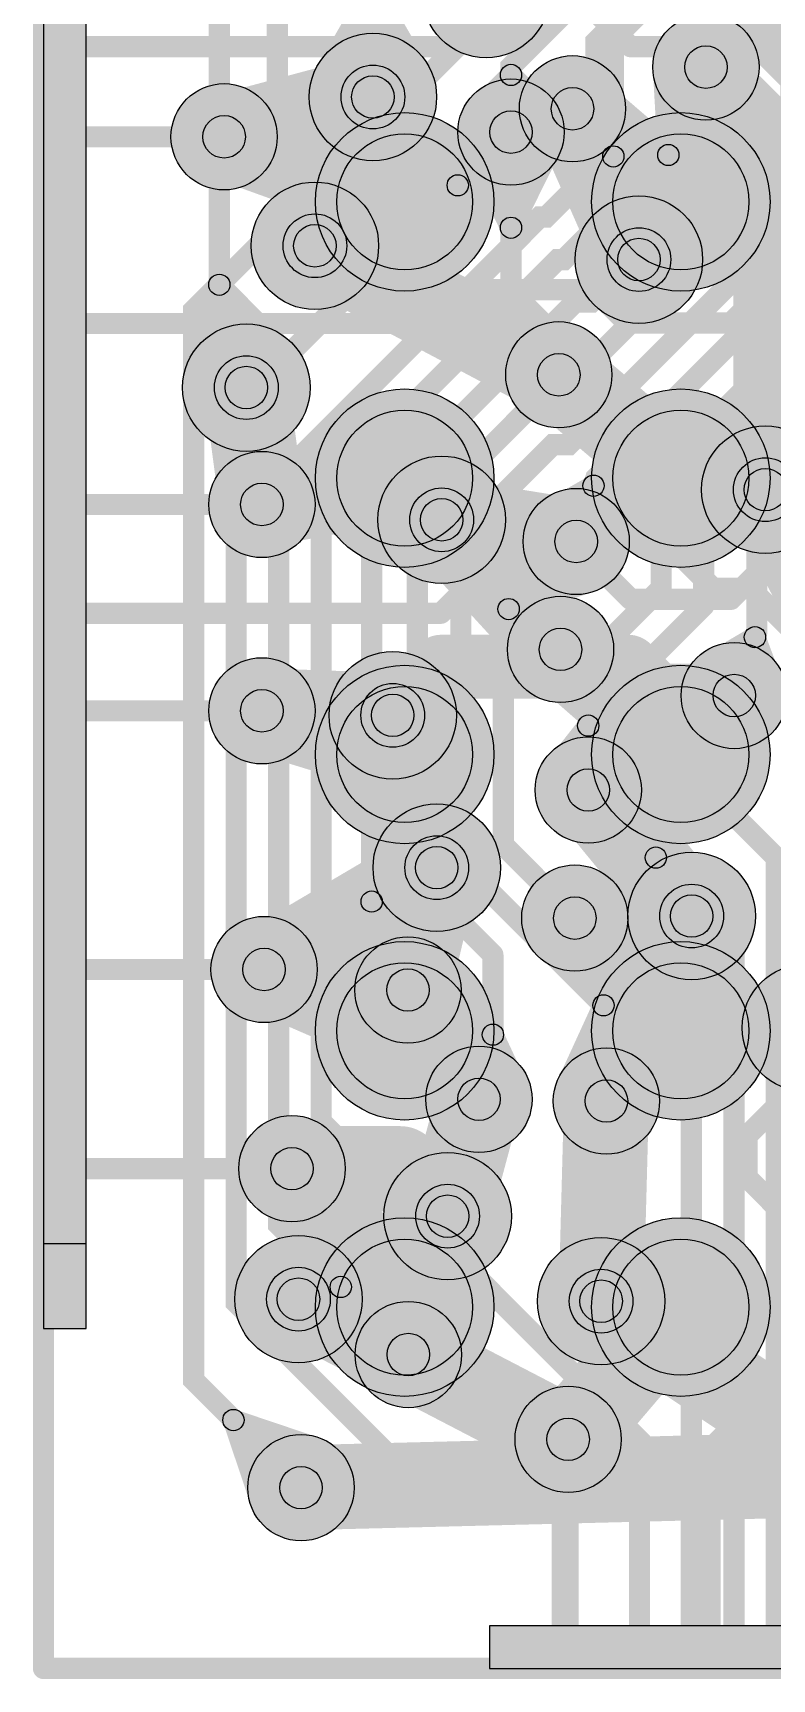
# Model space of a CAD drawing. Extents: x -8.7 to 8.7, y -8.7 to 8.7.
# Drawn here: x -8.675 to -6.935, y -8.675 to -4.803 of the extents above; entities that cross this region are included whole.
import ezdxf

# ---------------------------------------------------------------- set-up
doc = ezdxf.new("R2010")
doc.units = 0
doc.header["$MEASUREMENT"] = 0
doc.layers.get('0').update_dxf_attribs({"color": 1, "linetype": 'CONTINUOUS'})
for name, color, linetype in [('BOTTOMSOLDERMASK', 111, 'CONTINUOUS'), ('DRILL_1', 232, 'CONTINUOUS'), ('DRILL_2', 3, 'CONTINUOUS'), ('DRILL_3', 254, 'CONTINUOUS'), ('ETCHBACK_L01', 22, 'CONTINUOUS'), ('L01', 3, 'CONTINUOUS'), ('L02', 241, 'CONTINUOUS'), ('L03', 151, 'CONTINUOUS'), ('L04', 1, 'CONTINUOUS')]:
    doc.layers.add(name, color=color, linetype=linetype)

# ---------------------------------------------------------------- blocks, each defined once
blk = doc.blocks.new('_DCODE_19')
h = blk.add_hatch(color=256)
edge = h.paths.add_edge_path()
edge.add_arc((0, 0), 0.16, 0, 360)
blk.add_circle((0, 0), 0.16)
blk = doc.blocks.new('_DCODE_20')
h = blk.add_hatch(color=256)
edge = h.paths.add_edge_path()
edge.add_arc((0, 0), 0.05, 0, 360)
blk.add_circle((0, 0), 0.05)
blk = doc.blocks.new('_DCODE_21')
h = blk.add_hatch(color=256)
edge = h.paths.add_edge_path()
edge.add_arc((0, 0), 0.075, 0, 360)
blk.add_circle((0, 0), 0.075)
blk = doc.blocks.new('_DCODE_24')
h = blk.add_hatch(color=256)
edge = h.paths.add_edge_path()
edge.add_arc((0, 0), 0.025, 0, 360)
blk.add_circle((0, 0), 0.025)
blk = doc.blocks.new('_DCODE_23')
h = blk.add_hatch(color=256)
edge = h.paths.add_edge_path()
edge.add_arc((0, 0), 0.125, 0, 360)
blk.add_circle((0, 0), 0.125)
blk = doc.blocks.new('_DCODE_40')
h = blk.add_hatch(color=256)
edge = h.paths.add_edge_path()
edge.add_arc((0, 0), 0.15, 0, 360)
blk.add_circle((0, 0), 0.15)
blk = doc.blocks.new('_DCODE_47')
h = blk.add_hatch(color=256)
edge = h.paths.add_edge_path()
edge.add_arc((0, 0), 0.21, 0, 360)
blk.add_circle((0, 0), 0.21)

msp = doc.modelspace()

# ---------------------------------------------------------------- hatches: boundary and pattern name
at = {"layer": 'BOTTOMSOLDERMASK'}
for points in [[(-8.55, 7.65), (-8.65, 7.65), (-8.65, -7.65), (-8.55, -7.65)], [(7.85, -8.55), (-7.6, -8.55), (-7.6, -8.65), (7.85, -8.65)]]:
    msp.add_hatch(color=256, dxfattribs=at).paths.add_polyline_path(points)
at = {"layer": 'ETCHBACK_L01'}
for points in [[(-8.55, 7.65), (-8.65, 7.65), (-8.65, -7.85), (-8.55, -7.85)], [(7.6, -8.55), (-7.6, -8.55), (-7.6, -8.65), (7.6, -8.65)]]:
    msp.add_hatch(color=256, dxfattribs=at).paths.add_polyline_path(points)

# ---------------------------------------------------------------- linework, layer by layer
at = {"layer": 'BOTTOMSOLDERMASK'}
for points in [[(-8.55, 7.65), (-8.65, 7.65), (-8.65, -7.65), (-8.55, -7.65)], [(7.85, -8.55), (-7.6, -8.55), (-7.6, -8.65), (7.85, -8.65)]]:
    msp.add_lwpolyline(points, close=True, dxfattribs=at)
at = {"layer": 'ETCHBACK_L01'}
for points in [[(-8.55, 7.65), (-8.65, 7.65), (-8.65, -7.85), (-8.55, -7.85)], [(7.6, -8.55), (-7.6, -8.55), (-7.6, -8.65), (7.6, -8.65)]]:
    msp.add_lwpolyline(points, close=True, dxfattribs=at)
at = {"layer": 'L01', "const_width": 0.05}
for points in [[(-8.65, -8.65), (-8.65, 8.65)], [(-8.203, -8.06566), (-8.29653, -7.97213), (-8.29653, -5.45497), (-7.09432, -4.25276), (-7.09432, -4.14373), (-6.97783, -4.02724), (-6.75768, -4.02724), (-6.64881, -3.91837), (-6.50209, -3.91837)], [(-7.54971, -4.90146), (-7.54971, -4.88155), (-7.0954, -4.42724), (-6.81146, -4.42724), (-6.54693, -4.16271), (-6.47142, -4.16271)], [(-7.95041, -7.75253), (-8.09653, -7.60641), (-8.09653, -5.85066), (-7.48178, -5.23591), (-7.46689, -5.23591), (-7.40829, -5.17733), (-7.34971, -5.11875), (-7.34971, -4.82299), (-7.05396, -4.52724), (-6.77002, -4.52724), (-6.52507, -4.28229), (-6.47142, -4.28229)], [(-7.87772, -6.84591), (-7.87772, -5.91473), (-7.3989, -5.43591), (-7.36094, -5.43591), (-6.89086, -4.96583), (-6.89086, -4.93406), (-6.49395, -4.53715), (-6.47443, -4.53715)], [(-7.33192, -7.09016), (-7.66782, -6.75426), (-7.66782, -5.98771), (-7.45104, -5.77093), (-7.41308, -5.77093), (-6.69086, -5.04871), (-6.69086, -5.03426), (-6.37097, -4.71437), (-6.36564, -4.71437)], [(-7.35549, -5.86778), (-7.34964, -5.84893), (-6.59086, -5.09015), (-6.59086, -5.0779), (-6.31824, -4.80528), (-6.30894, -4.80528)], [(-6.79086, -5.00727), (-7.45452, -5.67093)], [(-7.17936, -5.08984), (-7.42542, -5.3359), (-7.44033, -5.3359), (-7.99653, -5.8921), (-7.99653, -7.36392), (-7.24728, -8.11317), (-7.24728, -8.65)], [(-6.49086, -5.13159), (-7.19618, -5.83691)], [(-7.67492, -5.16112), (-8.19653, -5.68273), (-8.19653, -7.78927), (-7.841, -8.14481), (-7.5775, -8.14481), (-7.42908, -8.29325), (-7.42911, -8.64347)], [(-6.39086, -5.17303), (-7.09617, -5.87834)], [(-6.29086, -5.21447), (-6.97097, -5.89458)], [(-7.49248, -5.67093), (-7.77041, -5.94886)], [(-7.45452, -5.67093), (-7.49248, -5.67093)], [(-7.19618, -5.83691), (-7.19618, -6.10908)], [(-7.09617, -5.87834), (-7.09617, -6.15052)], [(-6.97097, -5.89458), (-6.97097, -6.21137)], [(-7.77041, -5.94886), (-7.77041, -6.79311)], [(-7.19618, -6.10908), (-7.36781, -6.28071)], [(-7.55528, -6.15803), (-7.56782, -6.17057), (-7.56782, -6.71282), (-7.12505, -7.15559), (-7.12505, -8.65)], [(-7.09617, -6.15052), (-7.22417, -6.27852)], [(-6.97097, -6.21137), (-6.97545, -6.22401)], [(-7.36781, -6.28071), (-7.36781, -6.4321)], [(-7.22417, -6.27852), (-7.22417, -6.44423)], [(-7.22417, -6.44423), (-6.92505, -6.74335)], [(-7.20871, -6.74255), (-7.02505, -6.92621), (-7.02505, -8.65)], [(-6.92505, -6.74335), (-6.92505, -8.65)], [(-7.77041, -6.79311), (-7.59231, -6.97121)], [(-7.59231, -6.97121), (-7.59231, -7.15914)], [(8.65, -8.65), (-8.65, -8.65)]]:
    msp.add_lwpolyline(points, dxfattribs=at)
at = {"layer": 'L01', "const_width": 0.025}
for points in [[(-7.53721, -4.90146, 1), (-7.56221, -4.90146, 1)], [(-7.16686, -5.08984, 1), (-7.19186, -5.08984, 1)], [(-7.66242, -5.16112, 1), (-7.68742, -5.16112, 1)], [(-7.47998, -5.67093, 1), (-7.50498, -5.67093, 1)], [(-7.47998, -5.67093, 1), (-7.50498, -5.67093, 1)], [(-7.44202, -5.67093, 1), (-7.46702, -5.67093, 1)], [(-7.44202, -5.67093, 1), (-7.46702, -5.67093, 1)], [(-7.34299, -5.86778, 1), (-7.36799, -5.86778, 1)], [(-7.18368, -5.83691, 1), (-7.20868, -5.83691, 1)], [(-7.18368, -5.83691, 1), (-7.20868, -5.83691, 1)], [(-7.08367, -5.87834, 1), (-7.10867, -5.87834, 1)], [(-6.95847, -5.89458, 1), (-6.98347, -5.89458, 1)], [(-6.95847, -5.89458, 1), (-6.98347, -5.89458, 1)], [(-7.75791, -5.94886, 1), (-7.78291, -5.94886, 1)], [(-7.75791, -5.94886, 1), (-7.78291, -5.94886, 1)], [(-7.18368, -6.10908, 1), (-7.20868, -6.10908, 1)], [(-7.18368, -6.10908, 1), (-7.20868, -6.10908, 1)], [(-7.54278, -6.15803, 1), (-7.56778, -6.15803, 1)], [(-7.08367, -6.15052, 1), (-7.10867, -6.15052, 1)], [(-6.95847, -6.21137, 1), (-6.98347, -6.21137, 1)], [(-6.95847, -6.21137, 1), (-6.98347, -6.21137, 1)], [(-6.96295, -6.22401, 1), (-6.98795, -6.22401, 1)], [(-7.35531, -6.28071, 1), (-7.38031, -6.28071, 1)], [(-7.35531, -6.28071, 1), (-7.38031, -6.28071, 1)], [(-7.21167, -6.27852, 1), (-7.23667, -6.27852, 1)], [(-7.35531, -6.4321, 1), (-7.38031, -6.4321, 1)], [(-7.21167, -6.44423, 1), (-7.23667, -6.44423, 1)], [(-7.19621, -6.74255, 1), (-7.22121, -6.74255, 1)], [(-6.91255, -6.74335, 1), (-6.93755, -6.74335, 1)], [(-7.75791, -6.79311, 1), (-7.78291, -6.79311, 1)], [(-7.75791, -6.79311, 1), (-7.78291, -6.79311, 1)], [(-7.86522, -6.84591, 1), (-7.89022, -6.84591, 1)], [(-7.57981, -6.97121, 1), (-7.60481, -6.97121, 1)], [(-7.57981, -6.97121, 1), (-7.60481, -6.97121, 1)], [(-7.31942, -7.09016, 1), (-7.34442, -7.09016, 1)], [(-7.57981, -7.15914, 1), (-7.60481, -7.15914, 1)], [(-7.93791, -7.75253, 1), (-7.96291, -7.75253, 1)], [(-8.1905, -8.06566, 1), (-8.2155, -8.06566, 1)], [(-8.6375, -8.65, 1), (-8.6625, -8.65, 1)], [(-8.6375, -8.65, 1), (-8.6625, -8.65, 1)], [(-7.41661, -8.64347, 1), (-7.44161, -8.64347, 1)], [(-7.23478, -8.65, 1), (-7.25978, -8.65, 1)], [(-7.11255, -8.65, 1), (-7.13755, -8.65, 1)], [(-7.01255, -8.65, 1), (-7.03755, -8.65, 1)], [(-6.91255, -8.65, 1), (-6.93755, -8.65, 1)]]:
    msp.add_lwpolyline(points, format="xyb", close=True, dxfattribs=at)
at = {"layer": 'L01'}
for points in [[(-7.10393, -4.76494), (-6.98754, -4.75205), (-6.97283, -4.89604), (-6.95994, -4.77965)], [(-7.63483, -4.9531), (-7.56763, -4.88403), (-7.46459, -4.9531), (-7.53179, -4.88403)], [(-7.00976, -4.97809), (-7.16314, -5.10886), (-7.21566, -4.89001), (-7.20432, -5.09125)], [(-7.52293, -5.1516), (-7.66928, -5.18548), (-7.6654, -5.00913), (-7.69928, -5.15548)], [(-7.45502, -5.89578), (-7.36788, -5.84607), (-7.28929, -5.9472), (-7.33299, -5.85689)], [(-7.35628, -6.11739), (-7.5473, -6.18172), (-7.51464, -5.95903), (-7.57897, -6.15005)], [(-6.95203, -6.21525), (-6.91294, -6.31977), (-6.98812, -6.20246), (-7.08433, -6.25899)], [(-7.34818, -6.41661), (-7.27458, -6.5099), (-7.38744, -6.41661), (-7.46104, -6.5099)], [(-7.24935, -6.54355), (-7.18502, -6.73457), (-7.40771, -6.70191), (-7.21669, -6.76624)], [(-7.91699, -7.04518), (-7.90266, -6.84413), (-7.7098, -6.96017), (-7.86122, -6.82713)], [(-7.43867, -7.26294), (-7.35464, -7.07974), (-7.21482, -7.2561), (-7.30987, -7.07837)], [(-7.56964, -7.1486), (-7.51737, -7.26102), (-7.60863, -7.1402), (-7.70256, -7.22112)], [(-7.90977, -7.95153), (-7.9741, -7.76051), (-7.75141, -7.79317), (-7.94243, -7.72884)], [(-8.16236, -8.26466), (-8.22669, -8.07364), (-8.004, -8.1063), (-8.19502, -8.04197)]]:
    msp.add_solid(points, dxfattribs=at)
at = {"layer": 'L02'}
for points, const_width in [([(-8.65, -8.65), (-8.65, 8.65)], 0.05), ([(-7.30884, -5.09314), (-7.30884, -4.81809), (-7.08184, -4.59109), (-7.08184, -4.32278), (-7.1558, -4.24882), (-7.1558, -3.44215)], 0.05), ([(-8.2134, -3.69464), (-8.2134, -4.16326), (-8.01682, -4.35984), (-8.01682, -4.51843), (-8.23622, -4.73783), (-8.23622, -5.3951)], 0.05), ([(-8.09971, -4.74276), (-8.09971, -5.14431)], 0.05), ([(-7.09086, -4.88297), (-6.951, -5.02283)], 0.15), ([(-6.951, -5.02283), (-6.951, -5.87706)], 0.15), ([(-8.09971, -5.14431), (-8.01122, -5.30332)], 0.05), ([(-7.54971, -5.26091), (-7.54971, -5.41015), (-7.176, -5.78386), (-7.176, -6.00663), (-7.07359, -6.10904), (-6.98673, -6.10904), (-6.7996, -6.29617), (-6.7996, -6.96795), (-6.85523, -7.14295)], 0.05), ([(-7.39618, -5.99893), (-7.71282, -5.94792)], 0.2), ([(-7.828, -6.40787), (-7.71344, -6.29331)], 0.15), ([(-7.71344, -6.29331), (-7.27406, -6.29331)], 0.15), ([(-7.27406, -6.29331), (-7.206, -6.36137)], 0.15), ([(-7.206, -6.36137), (-7.02416, -6.36137)], 0.15), ([(-7.36781, -6.58345), (-7.12444, -6.88007)], 0.2), ([(-7.79231, -7.05407), (-7.72444, -6.76624)], 0.2), ([(-7.62505, -7.31109), (-7.69885, -7.58609)], 0.2), ([(-7.33758, -7.78607), (-7.32505, -7.31505)], 0.2), ([(-7.79131, -7.91163), (-8.04994, -7.78134)], 0.2), ([(-8.0439, -8.22476), (-6.47771, -8.18554)], 0.2), ([(8.65, -8.65), (-8.65, -8.65)], 0.05)]:
    msp.add_lwpolyline(points, dxfattribs=dict(at, const_width=const_width))
for points, const_width in [([(-7.05336, -4.88297, 1), (-7.12836, -4.88297, 1)], 0.075), ([(-6.9135, -5.02283, 1), (-6.9885, -5.02283, 1)], 0.075), ([(-6.9135, -5.02283, 1), (-6.9885, -5.02283, 1)], 0.075), ([(-7.29634, -5.09314, 1), (-7.32134, -5.09314, 1)], 0.025), ([(-8.08721, -5.14431, 1), (-8.11221, -5.14431, 1)], 0.025), ([(-7.53721, -5.26091, 1), (-7.56221, -5.26091, 1)], 0.025), ([(-7.99872, -5.30332, 1), (-8.02372, -5.30332, 1)], 0.025), ([(-8.22372, -5.3951, 1), (-8.24872, -5.3951, 1)], 0.025), ([(-6.9135, -5.87706, 1), (-6.9885, -5.87706, 1)], 0.075), ([(-7.66282, -5.94792, 1), (-7.76282, -5.94792, 1)], 0.1), ([(-7.34618, -5.99893, 1), (-7.44618, -5.99893, 1)], 0.1), ([(-7.67594, -6.29331, 1), (-7.75094, -6.29331, 1)], 0.075), ([(-7.23656, -6.29331, 1), (-7.31156, -6.29331, 1)], 0.075), ([(-7.1685, -6.36137, 1), (-7.2435, -6.36137, 1)], 0.075), ([(-7.1685, -6.36137, 1), (-7.2435, -6.36137, 1)], 0.075), ([(-6.98666, -6.36137, 1), (-7.06166, -6.36137, 1)], 0.075), ([(-7.7905, -6.40787, 1), (-7.8655, -6.40787, 1)], 0.075), ([(-7.31781, -6.58345, 1), (-7.41781, -6.58345, 1)], 0.1), ([(-7.67444, -6.76624, 1), (-7.77444, -6.76624, 1)], 0.1), ([(-7.07444, -6.88007, 1), (-7.17444, -6.88007, 1)], 0.1), ([(-7.74231, -7.05407, 1), (-7.84231, -7.05407, 1)], 0.1), ([(-7.57505, -7.31109, 1), (-7.67505, -7.31109, 1)], 0.1), ([(-7.27505, -7.31505, 1), (-7.37505, -7.31505, 1)], 0.1), ([(-7.64885, -7.58609, 1), (-7.74885, -7.58609, 1)], 0.1), ([(-7.99994, -7.78134, 1), (-8.09994, -7.78134, 1)], 0.1), ([(-7.28758, -7.78607, 1), (-7.38758, -7.78607, 1)], 0.1), ([(-7.74131, -7.91163, 1), (-7.84131, -7.91163, 1)], 0.1), ([(-7.9939, -8.22476, 1), (-8.0939, -8.22476, 1)], 0.1), ([(-8.6375, -8.65, 1), (-8.6625, -8.65, 1)], 0.025), ([(-8.6375, -8.65, 1), (-8.6625, -8.65, 1)], 0.025)]:
    msp.add_lwpolyline(points, format="xyb", close=True, dxfattribs=dict(at, const_width=const_width))
for points in [[(-7.85306, -4.69082), (-7.7448, -4.87832), (-7.89636, -4.69082), (-8.00462, -4.87832)], [(-7.43773, -5.09146), (-7.52731, -5.27202), (-7.66169, -5.09146), (-7.57211, -5.27202)], [(-7.3927, -5.29431), (-7.33287, -5.08623), (-7.14056, -5.23164), (-7.29084, -5.07579)], [(-8.21846, -5.3775), (-8.06609, -5.53131), (-8.26034, -5.38852), (-8.31735, -5.59737)]]:
    msp.add_solid(points, dxfattribs=at)
at = {"layer": 'L03'}
for points, const_width in [([(-7.60822, -4.71091), (-8.15378, -4.56778)], 0.2), ([(-7.02532, -4.7106), (-6.78923, -4.94669)], 0.15), ([(-7.87471, -4.95332), (-8.22496, -5.04696)], 0.2), ([(-7.24854, -5.33576), (-7.40493, -4.981)], 0.2), ([(-8.01122, -5.30332), (-7.43713, -5.60679)], 0.2), ([(-8.17265, -5.63688), (-8.136, -5.91188)], 0.2), ([(-6.76517, -6.23483), (-6.951, -5.87706)], 0.2), ([(-7.43313, -6.25279), (-7.71282, -5.94792)], 0.2), ([(-8.136, -6.39724), (-7.828, -6.40787)], 0.2), ([(-7.72444, -6.76624), (-8.13092, -7.00574)], 0.2), ([(-7.39944, -6.88483), (-7.12444, -6.88007)], 0.2), ([(-6.85523, -7.14295), (-6.75234, -7.43826)], 0.2), ([(-8.06517, -7.47429), (-7.81065, -7.47429)], 0.2), ([(-7.81065, -7.47429), (-7.69885, -7.58609)], 0.2), ([(-8.04994, -7.78134), (-7.41517, -8.11107)], 0.2), ([(-6.80271, -8.14226), (-7.33758, -7.78607)], 0.2)]:
    msp.add_lwpolyline(points, dxfattribs=dict(at, const_width=const_width))
at = {"layer": 'L03', "const_width": 0.1}
for points in [[(-7.55822, -4.71091, 1), (-7.65822, -4.71091, 1)], [(-7.82471, -4.95332, 1), (-7.92471, -4.95332, 1)], [(-7.35493, -4.981, 1), (-7.45493, -4.981, 1)], [(-8.17496, -5.04696, 1), (-8.27496, -5.04696, 1)], [(-7.96122, -5.30332, 1), (-8.06122, -5.30332, 1)], [(-7.19854, -5.33576, 1), (-7.29854, -5.33576, 1)], [(-8.12265, -5.63688, 1), (-8.22265, -5.63688, 1)], [(-7.38713, -5.60679, 1), (-7.48713, -5.60679, 1)], [(-6.901, -5.87706, 1), (-7.001, -5.87706, 1)], [(-8.086, -5.91188, 1), (-8.186, -5.91188, 1)], [(-7.66282, -5.94792, 1), (-7.76282, -5.94792, 1)], [(-7.38313, -6.25279, 1), (-7.48313, -6.25279, 1)], [(-8.086, -6.39724, 1), (-8.186, -6.39724, 1)], [(-7.778, -6.40787, 1), (-7.878, -6.40787, 1)], [(-7.67444, -6.76624, 1), (-7.77444, -6.76624, 1)], [(-7.34944, -6.88483, 1), (-7.44944, -6.88483, 1)], [(-7.07444, -6.88007, 1), (-7.17444, -6.88007, 1)], [(-8.08092, -7.00574, 1), (-8.18092, -7.00574, 1)], [(-6.80523, -7.14295, 1), (-6.90523, -7.14295, 1)], [(-8.01517, -7.47429, 1), (-8.11517, -7.47429, 1)], [(-7.76065, -7.47429, 1), (-7.86065, -7.47429, 1)], [(-7.76065, -7.47429, 1), (-7.86065, -7.47429, 1)], [(-7.64885, -7.58609, 1), (-7.74885, -7.58609, 1)], [(-7.99994, -7.78134, 1), (-8.09994, -7.78134, 1)], [(-7.28758, -7.78607, 1), (-7.38758, -7.78607, 1)], [(-7.36517, -8.11107, 1), (-7.46517, -8.11107, 1)]]:
    msp.add_lwpolyline(points, format="xyb", close=True, dxfattribs=at)
at = {"layer": 'L04'}
for points, const_width in [([(-8.65, -8.65), (-8.65, 8.65)], 0.05), ([(-6.93177, -4.73483), (-7.03194, -4.835)], 0.05), ([(-7.60998, -4.76304), (-7.68194, -4.835)], 0.05), ([(-7.26806, -4.835), (-7.34002, -4.76304)], 0.05), ([(-7.68194, -4.835), (-8.65, -4.835)], 0.05), ([(-7.03194, -4.835), (-7.26806, -4.835)], 0.05), ([(-7.15, -5.2), (-7.40493, -4.981)], 0.2), ([(-8.22496, -5.04696), (-7.8, -5.2)], 0.2), ([(-8.22496, -5.04696), (-8.65, -5.04696)], 0.05), ([(-6.785, -5.23806), (-7.03194, -5.485)], 0.05), ([(-7.60373, -5.40679), (-7.68304, -5.4861)], 0.05), ([(-7.35427, -5.40679), (-7.60373, -5.40679)], 0.05), ([(-7.27606, -5.485), (-7.35427, -5.40679)], 0.05), ([(-7.03194, -5.485), (-7.27606, -5.485)], 0.05), ([(-7.68304, -5.4861), (-8.65, -5.4861)], 0.05), ([(-7.15, -5.85), (-7.43713, -5.60679)], 0.2), ([(-8.136, -5.91188), (-7.8, -5.85)], 0.2), ([(-6.785, -5.88806), (-7.03194, -6.135)], 0.05), ([(-8.136, -5.91188), (-8.65, -5.91188)], 0.05), ([(-7.58177, -6.03483), (-7.71469, -6.16775)], 0.05), ([(-7.36823, -6.03483), (-7.58177, -6.03483)], 0.05), ([(-7.26806, -6.135), (-7.36823, -6.03483)], 0.05), ([(-7.03194, -6.135), (-7.26806, -6.135)], 0.05), ([(-7.71469, -6.16775), (-8.65, -6.16776)], 0.05), ([(-7.15, -6.5), (-7.43313, -6.25279)], 0.2), ([(-8.136, -6.39724), (-7.8, -6.5)], 0.2), ([(-8.136, -6.39724), (-8.65, -6.39724)], 0.05), ([(-7.15, -7.15), (-7.39944, -6.88483)], 0.2), ([(-8.13092, -7.00574), (-7.8, -7.15)], 0.2), ([(-8.13092, -7.00574), (-8.65, -7.00574)], 0.05), ([(-6.81, -7.21306), (-6.99392, -7.39698)], 0.05), ([(-7.8, -7.8), (-8.06517, -7.47429)], 0.2), ([(-6.99392, -7.39698), (-6.99392, -7.49564)], 0.05), ([(-8.06517, -7.47429), (-8.65, -7.47429)], 0.05), ([(-6.99392, -7.49564), (-6.84525, -7.64431)], 0.05), ([(-7.15, -7.8), (-7.41517, -8.11107)], 0.2), ([(-6.84525, -7.89831), (-7.08142, -8.13448)], 0.05), ([(-7.41517, -8.11107), (-7.41517, -8.65)], 0.05), ([(-7.08142, -8.13448), (-7.08142, -8.65)], 0.05), ([(8.65, -8.65), (-8.65, -8.65)], 0.05)]:
    msp.add_lwpolyline(points, dxfattribs=dict(at, const_width=const_width))
for points, const_width in [([(-8.6375, -4.835, 1), (-8.6625, -4.835, 1)], 0.025), ([(-7.66944, -4.835, 1), (-7.69444, -4.835, 1)], 0.025), ([(-7.66944, -4.835, 1), (-7.69444, -4.835, 1)], 0.025), ([(-7.25556, -4.835, 1), (-7.28056, -4.835, 1)], 0.025), ([(-7.01944, -4.835, 1), (-7.04444, -4.835, 1)], 0.025), ([(-7.35493, -4.981, 1), (-7.45493, -4.981, 1)], 0.1), ([(-8.17496, -5.04696, 1), (-8.27496, -5.04696, 1)], 0.1), ([(-8.6375, -5.04696, 1), (-8.6625, -5.04696, 1)], 0.025), ([(-8.21246, -5.04696, 1), (-8.23746, -5.04696, 1)], 0.025), ([(-7.75, -5.2, 1), (-7.85, -5.2, 1)], 0.1), ([(-7.1, -5.2, 1), (-7.2, -5.2, 1)], 0.1), ([(-7.59123, -5.40679, 1), (-7.61623, -5.40679, 1)], 0.025), ([(-7.34177, -5.40679, 1), (-7.36677, -5.40679, 1)], 0.025), ([(-7.26356, -5.485, 1), (-7.28856, -5.485, 1)], 0.025), ([(-7.01944, -5.485, 1), (-7.04444, -5.485, 1)], 0.025), ([(-8.6375, -5.4861, 1), (-8.6625, -5.4861, 1)], 0.025), ([(-7.67054, -5.4861, 1), (-7.69554, -5.4861, 1)], 0.025), ([(-7.38713, -5.60679, 1), (-7.48713, -5.60679, 1)], 0.1), ([(-7.75, -5.85, 1), (-7.85, -5.85, 1)], 0.1), ([(-7.1, -5.85, 1), (-7.2, -5.85, 1)], 0.1), ([(-8.086, -5.91188, 1), (-8.186, -5.91188, 1)], 0.1), ([(-8.6375, -5.91188, 1), (-8.6625, -5.91188, 1)], 0.025), ([(-8.1235, -5.91188, 1), (-8.1485, -5.91188, 1)], 0.025), ([(-7.56927, -6.03483, 1), (-7.59427, -6.03483, 1)], 0.025), ([(-7.35573, -6.03483, 1), (-7.38073, -6.03483, 1)], 0.025), ([(-7.25556, -6.135, 1), (-7.28056, -6.135, 1)], 0.025), ([(-7.01944, -6.135, 1), (-7.04444, -6.135, 1)], 0.025), ([(-8.6375, -6.16776, 1), (-8.6625, -6.16776, 1)], 0.025), ([(-7.70219, -6.16775, 1), (-7.72719, -6.16775, 1)], 0.025), ([(-7.38313, -6.25279, 1), (-7.48313, -6.25279, 1)], 0.1), ([(-8.086, -6.39724, 1), (-8.186, -6.39724, 1)], 0.1), ([(-8.6375, -6.39724, 1), (-8.6625, -6.39724, 1)], 0.025), ([(-8.1235, -6.39724, 1), (-8.1485, -6.39724, 1)], 0.025), ([(-7.75, -6.5, 1), (-7.85, -6.5, 1)], 0.1), ([(-7.1, -6.5, 1), (-7.2, -6.5, 1)], 0.1), ([(-7.34944, -6.88483, 1), (-7.44944, -6.88483, 1)], 0.1), ([(-8.08092, -7.00574, 1), (-8.18092, -7.00574, 1)], 0.1), ([(-8.6375, -7.00574, 1), (-8.6625, -7.00574, 1)], 0.025), ([(-8.11842, -7.00574, 1), (-8.14342, -7.00574, 1)], 0.025), ([(-7.75, -7.15, 1), (-7.85, -7.15, 1)], 0.1), ([(-7.1, -7.15, 1), (-7.2, -7.15, 1)], 0.1), ([(-8.01517, -7.47429, 1), (-8.11517, -7.47429, 1)], 0.1), ([(-6.98142, -7.39698, 1), (-7.00642, -7.39698, 1)], 0.025), ([(-8.6375, -7.47429, 1), (-8.6625, -7.47429, 1)], 0.025), ([(-8.05267, -7.47429, 1), (-8.07767, -7.47429, 1)], 0.025), ([(-6.98142, -7.49564, 1), (-7.00642, -7.49564, 1)], 0.025), ([(-7.75, -7.8, 1), (-7.85, -7.8, 1)], 0.1), ([(-7.1, -7.8, 1), (-7.2, -7.8, 1)], 0.1), ([(-7.36517, -8.11107, 1), (-7.46517, -8.11107, 1)], 0.1), ([(-7.40267, -8.11107, 1), (-7.42767, -8.11107, 1)], 0.025), ([(-7.06892, -8.13448, 1), (-7.09392, -8.13448, 1)], 0.025), ([(-7.06892, -8.13448, 1), (-7.09392, -8.13448, 1)], 0.025), ([(-8.6375, -8.65, 1), (-8.6625, -8.65, 1)], 0.025), ([(-8.6375, -8.65, 1), (-8.6625, -8.65, 1)], 0.025), ([(-7.40267, -8.65, 1), (-7.42767, -8.65, 1)], 0.025), ([(-7.06892, -8.65, 1), (-7.09392, -8.65, 1)], 0.025)]:
    msp.add_lwpolyline(points, format="xyb", close=True, dxfattribs=dict(at, const_width=const_width))

# ---------------------------------------------------------------- block references
at = {"layer": 'BOTTOMSOLDERMASK'}
for p in [(-7.8, -5.2), (-7.15, -5.2), (-7.8, -5.85), (-7.15, -5.85), (-7.8, -6.5), (-7.15, -6.5), (-7.8, -7.15), (-7.15, -7.15), (-7.8, -7.8), (-7.15, -7.8)]:
    msp.add_blockref('_DCODE_19', p, dxfattribs=at)
at = {"layer": 'DRILL_1'}
for p in [(-7.09086, -4.88297), (-7.87471, -4.95332), (-7.40493, -4.981), (-7.54971, -5.03591), (-8.22496, -5.04696), (-8.01122, -5.30332), (-7.24854, -5.33576), (-7.43713, -5.60679), (-8.17265, -5.63688), (-6.951, -5.87706), (-8.136, -5.91188), (-7.71282, -5.94792), (-7.39618, -5.99893), (-7.43313, -6.25279), (-7.02416, -6.36137), (-8.136, -6.39724), (-7.828, -6.40787), (-7.36781, -6.58345), (-7.72444, -6.76624), (-7.39944, -6.88483), (-7.12444, -6.88007), (-8.13092, -7.00574), (-7.79231, -7.05407), (-7.62505, -7.31109), (-7.32505, -7.31505), (-8.06517, -7.47429), (-7.69885, -7.58609), (-8.04994, -7.78134), (-7.33758, -7.78607), (-7.79131, -7.91163), (-7.41517, -8.11107), (-8.0439, -8.22476)]:
    msp.add_blockref('_DCODE_20', p, dxfattribs=at)
at = {"layer": 'DRILL_2'}
for p in [(-7.87471, -4.95332), (-8.01122, -5.30332), (-7.24854, -5.33576), (-8.17265, -5.63688), (-6.951, -5.87706), (-7.71282, -5.94792), (-7.828, -6.40787), (-7.72444, -6.76624), (-7.12444, -6.88007), (-7.69885, -7.58609), (-8.04994, -7.78134), (-7.33758, -7.78607)]:
    msp.add_blockref('_DCODE_21', p, dxfattribs=at)
at = {"layer": 'DRILL_3'}
for p in [(-7.40493, -4.981), (-8.22496, -5.04696), (-7.43713, -5.60679), (-8.136, -5.91188), (-7.43313, -6.25279), (-8.136, -6.39724), (-7.39944, -6.88483), (-8.13092, -7.00574), (-8.06517, -7.47429), (-7.41517, -8.11107)]:
    msp.add_blockref('_DCODE_20', p, dxfattribs=at)
at = {"layer": 'L01'}
for name, p in [('_DCODE_23', (-7.09086, -4.88297)), ('_DCODE_24', (-7.54971, -4.90146)), ('_DCODE_23', (-7.54971, -5.03591)), ('_DCODE_24', (-7.17936, -5.08984)), ('_DCODE_24', (-7.67492, -5.16112)), ('_DCODE_24', (-7.35549, -5.86778)), ('_DCODE_23', (-7.39618, -5.99893)), ('_DCODE_24', (-7.55528, -6.15803)), ('_DCODE_24', (-6.97545, -6.22401)), ('_DCODE_23', (-7.02416, -6.36137)), ('_DCODE_24', (-7.36781, -6.4321)), ('_DCODE_23', (-7.36781, -6.58345)), ('_DCODE_24', (-7.20871, -6.74255)), ('_DCODE_24', (-7.87772, -6.84591)), ('_DCODE_23', (-7.79231, -7.05407)), ('_DCODE_24', (-7.33192, -7.09016)), ('_DCODE_24', (-7.59231, -7.15914)), ('_DCODE_23', (-7.62505, -7.31109)), ('_DCODE_23', (-7.32505, -7.31505)), ('_DCODE_24', (-7.95041, -7.75253)), ('_DCODE_23', (-7.79131, -7.91163)), ('_DCODE_24', (-8.203, -8.06566)), ('_DCODE_23', (-8.0439, -8.22476))]:
    msp.add_blockref(name, p, dxfattribs=at)
at = {"layer": 'L02'}
for name, p in [('_DCODE_40', (-7.60822, -4.71091)), ('_DCODE_23', (-7.09086, -4.88297)), ('_DCODE_40', (-7.87471, -4.95332)), ('_DCODE_23', (-7.54971, -5.03591)), ('_DCODE_24', (-7.30884, -5.09314)), ('_DCODE_40', (-8.01122, -5.30332)), ('_DCODE_40', (-7.24854, -5.33576)), ('_DCODE_24', (-7.54971, -5.26091)), ('_DCODE_24', (-8.23622, -5.3951)), ('_DCODE_40', (-8.17265, -5.63688)), ('_DCODE_40', (-6.951, -5.87706)), ('_DCODE_40', (-7.71282, -5.94792)), ('_DCODE_23', (-7.39618, -5.99893)), ('_DCODE_40', (-7.828, -6.40787)), ('_DCODE_23', (-7.02416, -6.36137)), ('_DCODE_23', (-7.36781, -6.58345)), ('_DCODE_40', (-7.72444, -6.76624)), ('_DCODE_40', (-7.12444, -6.88007)), ('_DCODE_23', (-7.79231, -7.05407)), ('_DCODE_40', (-6.85523, -7.14295)), ('_DCODE_23', (-7.62505, -7.31109)), ('_DCODE_23', (-7.32505, -7.31505)), ('_DCODE_40', (-7.69885, -7.58609)), ('_DCODE_40', (-8.04994, -7.78134)), ('_DCODE_40', (-7.33758, -7.78607)), ('_DCODE_23', (-7.79131, -7.91163)), ('_DCODE_23', (-8.0439, -8.22476))]:
    msp.add_blockref(name, p, dxfattribs=at)
at = {"layer": 'L03'}
for name, p in [('_DCODE_40', (-7.60822, -4.71091)), ('_DCODE_40', (-7.87471, -4.95332)), ('_DCODE_23', (-7.40493, -4.981)), ('_DCODE_23', (-8.22496, -5.04696)), ('_DCODE_40', (-8.01122, -5.30332)), ('_DCODE_40', (-7.24854, -5.33576)), ('_DCODE_40', (-8.17265, -5.63688)), ('_DCODE_23', (-7.43713, -5.60679)), ('_DCODE_40', (-6.951, -5.87706)), ('_DCODE_23', (-8.136, -5.91188)), ('_DCODE_40', (-7.71282, -5.94792)), ('_DCODE_23', (-7.43313, -6.25279)), ('_DCODE_23', (-8.136, -6.39724)), ('_DCODE_40', (-7.828, -6.40787)), ('_DCODE_40', (-7.72444, -6.76624)), ('_DCODE_40', (-7.12444, -6.88007)), ('_DCODE_23', (-7.39944, -6.88483)), ('_DCODE_23', (-8.13092, -7.00574)), ('_DCODE_40', (-6.85523, -7.14295)), ('_DCODE_23', (-8.06517, -7.47429)), ('_DCODE_40', (-7.69885, -7.58609)), ('_DCODE_40', (-8.04994, -7.78134)), ('_DCODE_40', (-7.33758, -7.78607)), ('_DCODE_23', (-7.41517, -8.11107))]:
    msp.add_blockref(name, p, dxfattribs=at)
at = {"layer": 'L04'}
for name, p in [('_DCODE_23', (-7.40493, -4.981)), ('_DCODE_23', (-8.22496, -5.04696)), ('_DCODE_47', (-7.8, -5.2)), ('_DCODE_47', (-7.15, -5.2)), ('_DCODE_23', (-7.43713, -5.60679)), ('_DCODE_47', (-7.8, -5.85)), ('_DCODE_47', (-7.15, -5.85)), ('_DCODE_23', (-8.136, -5.91188)), ('_DCODE_23', (-7.43313, -6.25279)), ('_DCODE_23', (-8.136, -6.39724)), ('_DCODE_47', (-7.8, -6.5)), ('_DCODE_47', (-7.15, -6.5)), ('_DCODE_23', (-7.39944, -6.88483)), ('_DCODE_23', (-8.13092, -7.00574)), ('_DCODE_47', (-7.8, -7.15)), ('_DCODE_47', (-7.15, -7.15)), ('_DCODE_23', (-8.06517, -7.47429)), ('_DCODE_47', (-7.8, -7.8)), ('_DCODE_47', (-7.15, -7.8)), ('_DCODE_23', (-7.41517, -8.11107))]:
    msp.add_blockref(name, p, dxfattribs=at)

doc.saveas('drawing.dxf')
